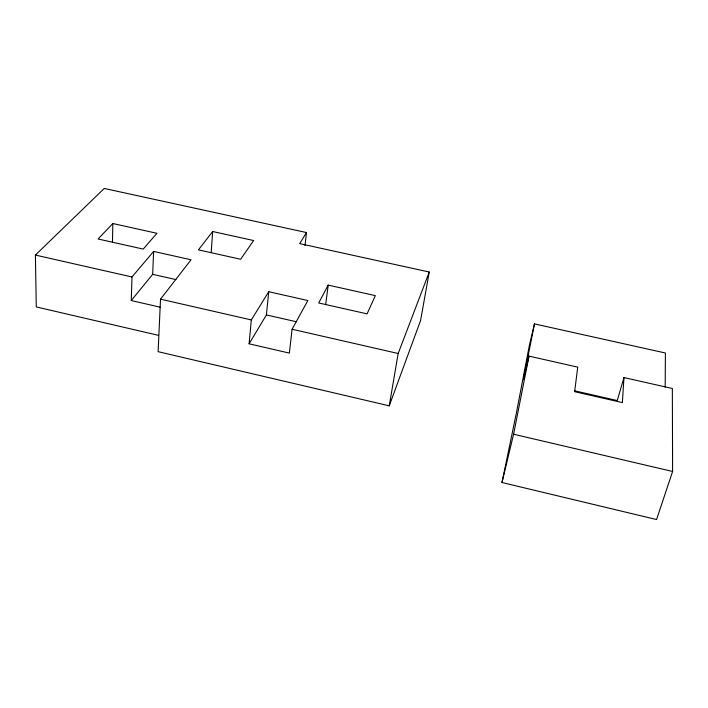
<?xml version="1.0" encoding="UTF-8"?>
<svg xmlns="http://www.w3.org/2000/svg" width="708" height="708" viewBox="0 0 708 708"><rect width="100%" height="100%" fill="white"/><g stroke="black" fill="none" stroke-linecap="round" stroke-linejoin="round"><path stroke-width="1.06" d="M665.184 387.196L665.405 353.009L534.469 323.901L529.38 345.318L516.3 413.428L501.981 482.511L656.564 519.548L672.6 471.475L672.343 388.488L623.952 377.568L617.252 400.551L574.816 390.86M112.457 242.012L112.846 223.524L156.919 233.295L143.237 249.092L98.058 238.985L112.846 223.524M160.07 307.166L131.254 300.546L131.989 276.978L153.618 251.411L191.018 259.774L160.521 299.174L158.105 351.672L389.241 405.834L420.579 320.494L429.26 272.031L299.705 243.623L306.511 232.551L104.244 188.452L35.4 255.066L36.276 306.927L158.574 335.371M131.254 300.546L152.671 274.332L153.618 251.411M623.952 377.568L622.394 402.595L574.63 391.683L577.746 367.133L529 356.124L523.504 379.143L534.469 323.901M211.188 252.65L212.666 231.516L253.641 240.534L240.64 259.252L198.444 249.871L212.666 231.516M249.101 343.796L251.313 319.928L268.721 291.714L307.856 300.528L292.085 329.247L289.36 353.106L249.101 343.796L266.394 314.927L268.721 291.714M304.998 245.605L306.511 232.551M325.662 304.723L328.211 285.112L375.311 295.617L367.089 313.865L318.724 302.98L328.211 285.112M389.241 405.834L398.17 353.504L429.26 272.031M501.981 482.511L513.601 434.225L529 356.124M152.671 274.332L175.911 279.589M35.4 255.066L131.989 276.978M266.394 314.927L296.466 321.777M160.521 299.174L251.313 319.928M292.085 329.247L398.17 353.504M513.601 434.225L672.6 471.475"/></g></svg>
